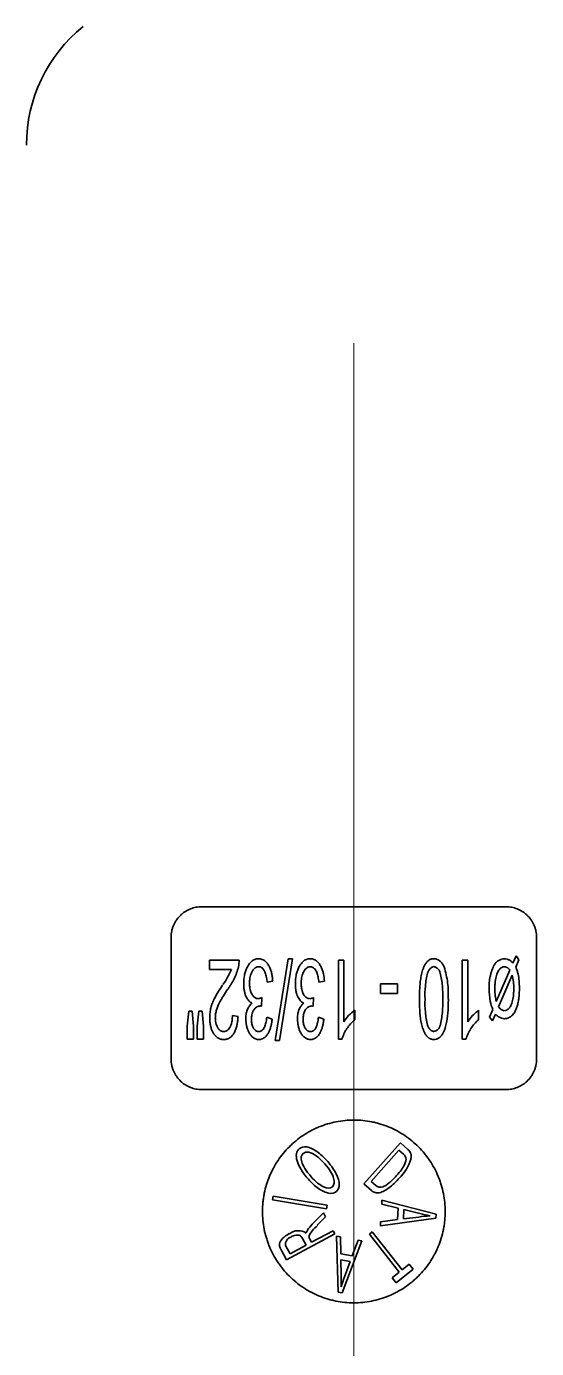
# Model space of a CAD drawing. Extents: x 5997 to 10491, y -672 to 3220.
# Drawn here: x 8643.92 to 8660.67, y 2211.13 to 2254.52 of the extents above; entities that cross this region are included whole.
import ezdxf

# ---------------------------------------------------------------- set-up
doc = ezdxf.new("R2010")
doc.units = 0
doc.header["$LTSCALE"] = 5
doc.layers.get('0').update_dxf_attribs({"linetype": 'CONTINUOUS', "lineweight": 0})
doc.layers.add('1', color=7, linetype='CONTINUOUS', true_color=0xffffff)

msp = doc.modelspace()

# ---------------------------------------------------------------- linework, layer by layer
at = {"color": 4}
msp.add_line((8654.673, 2244.126), (8654.673, 2144.126), dxfattribs=at)
at = {"layer": '1', "color": 7, "linetype": 'Continuous', "lineweight": 35}
for p, q in [((8659.673, 2225.626), (8649.673, 2225.626)), ((8648.673, 2220.626), (8648.673, 2224.626)), ((8660.673, 2224.626), (8660.673, 2220.626)), ((8659.897, 2223.778), (8660, 2224.017)), ((8660, 2224.017), (8660.095, 2223.89)), ((8649.939, 2223.879), (8650.904, 2223.879)), ((8649.939, 2223.879), (8649.939, 2223.571)), ((8650.654, 2223.571), (8649.939, 2223.571)), ((8652.093, 2221.235), (8652.515, 2223.922)), ((8652.659, 2223.922), (8652.237, 2221.235)), ((8652.515, 2223.922), (8652.659, 2223.922)), ((8654.164, 2223.879), (8654.342, 2223.879)), ((8654.164, 2223.879), (8654.164, 2221.279)), ((8654.342, 2221.845), (8654.342, 2223.879)), ((8658.234, 2223.879), (8658.412, 2223.879)), ((8658.234, 2223.879), (8658.234, 2221.279)), ((8658.412, 2221.845), (8658.412, 2223.879)), ((8659.35, 2222.513), (8659.796, 2223.548)), ((8660.095, 2223.89), (8659.988, 2223.643)), ((8652.009, 2223.189), (8651.831, 2223.147)), ((8653.706, 2223.189), (8653.527, 2223.147)), ((8655.551, 2223.098), (8656.102, 2223.098)), ((8655.551, 2223.098), (8655.551, 2222.777)), ((8656.102, 2222.777), (8656.102, 2223.098)), ((8659.875, 2223.381), (8659.425, 2222.341)), ((8651.637, 2222.366), (8651.657, 2222.646)), ((8653.333, 2222.367), (8653.353, 2222.646)), ((8656.102, 2222.777), (8655.551, 2222.777)), ((8649.205, 2221.705), (8649.253, 2222.2)), ((8649.253, 2222.2), (8649.36, 2222.2)), ((8649.36, 2222.2), (8649.409, 2221.705)), ((8649.534, 2221.705), (8649.58, 2222.2)), ((8649.58, 2222.2), (8649.689, 2222.2)), ((8649.689, 2222.2), (8649.738, 2221.705)), ((8654.701, 2221.92), (8654.701, 2222.229)), ((8658.771, 2221.92), (8658.771, 2222.229)), ((8659.13, 2222.004), (8659.237, 2222.25)), ((8650.686, 2222.053), (8650.87, 2222.02)), ((8651.813, 2222), (8651.992, 2221.942)), ((8653.51, 2222), (8653.688, 2221.942)), ((8659.227, 2221.879), (8659.13, 2222.004)), ((8659.324, 2222.106), (8659.227, 2221.879)), ((8649.205, 2221.705), (8649.205, 2221.279)), ((8649.409, 2221.279), (8649.409, 2221.705)), ((8649.534, 2221.705), (8649.534, 2221.279)), ((8649.738, 2221.279), (8649.738, 2221.705)), ((8649.409, 2221.279), (8649.205, 2221.279)), ((8649.738, 2221.279), (8649.534, 2221.279)), ((8652.237, 2221.235), (8652.093, 2221.235)), ((8654.278, 2221.279), (8654.164, 2221.279)), ((8658.352, 2221.279), (8658.234, 2221.279)), ((8649.673, 2219.626), (8659.673, 2219.626)), ((8656.205, 2217.878), (8655.006, 2216.535)), ((8656.448, 2217.661), (8656.205, 2217.878)), ((8655.237, 2216.614), (8656.152, 2217.64)), ((8656.152, 2217.64), (8656.306, 2217.502)), ((8655.391, 2216.477), (8655.237, 2216.614)), ((8652.019, 2216.127), (8652, 2216.01)), ((8653.795, 2215.834), (8652.019, 2216.127)), ((8655.006, 2216.535), (8655.248, 2216.319)), ((8652, 2216.01), (8653.775, 2215.716)), ((8653.775, 2215.716), (8653.795, 2215.834)), ((8655.589, 2215.866), (8655.597, 2215.992)), ((8655.589, 2215.866), (8656.127, 2215.735)), ((8657.372, 2215.535), (8655.597, 2215.992)), ((8656.127, 2215.735), (8656.104, 2215.357)), ((8653.673, 2215.584), (8653.31, 2215.209)), ((8653.47, 2215.171), (8653.744, 2215.454)), ((8653.744, 2215.454), (8653.673, 2215.584)), ((8655.545, 2215.151), (8657.364, 2215.408)), ((8655.545, 2215.151), (8655.553, 2215.287)), ((8656.104, 2215.357), (8655.553, 2215.287)), ((8656.299, 2215.382), (8656.318, 2215.687)), ((8656.803, 2215.444), (8656.299, 2215.382)), ((8656.318, 2215.687), (8656.84, 2215.556)), ((8657.372, 2215.535), (8657.364, 2215.408)), ((8652.464, 2214.033), (8654.049, 2214.887)), ((8653.992, 2214.992), (8653.288, 2214.613)), ((8654.049, 2214.887), (8653.992, 2214.992)), ((8655.276, 2214.956), (8655.183, 2214.882)), ((8655.183, 2214.882), (8656.166, 2213.636)), ((8656.26, 2213.71), (8655.276, 2214.956)), ((8652.583, 2214.233), (8652.433, 2214.511)), ((8653.107, 2214.515), (8652.583, 2214.233)), ((8652.986, 2214.74), (8653.107, 2214.515)), ((8653.288, 2214.613), (8653.218, 2214.743)), ((8654.239, 2214.788), (8654.105, 2214.811)), ((8654.105, 2214.811), (8654.16, 2212.975)), ((8654.239, 2214.788), (8654.248, 2214.234)), ((8654.286, 2212.953), (8654.935, 2214.667)), ((8654.811, 2214.689), (8654.621, 2214.169)), ((8654.935, 2214.667), (8654.811, 2214.689)), ((8652.275, 2214.385), (8652.464, 2214.033)), ((8654.621, 2214.169), (8654.248, 2214.234)), ((8654.251, 2214.037), (8654.258, 2213.529)), ((8654.251, 2214.037), (8654.553, 2213.984)), ((8654.553, 2213.984), (8654.365, 2213.479)), ((8656.166, 2213.636), (8655.933, 2213.452)), ((8656.065, 2213.285), (8656.624, 2213.727)), ((8656.492, 2213.893), (8656.26, 2213.71)), ((8656.624, 2213.727), (8656.492, 2213.893)), ((8655.933, 2213.452), (8656.065, 2213.285)), ((8654.16, 2212.975), (8654.286, 2212.953))]:
    msp.add_line(p, q, dxfattribs=at)
for centre, radius, start, end in [((8648.923, 2250.626), 5, 128.8492, 180), ((8656.131, 2217.306), 0.263, 17.1388, 48.2605), ((8656.178, 2217.358), 0.405, 27.0957, 48.2605), ((8656.241, 2217.434), 0.317, 346.8867, 20.1022), ((8655.053, 2217.825), 1.569, 315.1419, 342.8269), ((8655.544, 2216.648), 0.23, 228.2605, 291.4392), ((8657.875, 2207.403), 8.112, 94.9161, 97.5911), ((8657.885, 2219.727), 4.3, 255.9385, 260.5571), ((8652.854, 2214.534), 0.462, 56.3406, 129.2567), ((8653.486, 2214.814), 0.39, 149.005, 164.3647), ((8654.357, 2214.193), 1.459, 135.875, 145.744), ((8654.037, 2214.43), 0.922, 127.4414, 155.8018), ((8652.664, 2214.551), 0.235, 101.8972, 189.9808), ((8653.394, 2214.837), 0.2, 188.3447, 208.311), ((8646.148, 2213.348), 8.112, 358.6035, 1.2786), ((8658.396, 2211.982), 4.3, 159.6259, 164.2445)]:
    msp.add_arc(centre, radius, start, end, dxfattribs=at)
for points, knots in [([(8648.673, 2224.626), (8648.673, 2224.698), (8648.68, 2224.768), (8648.699, 2224.853), (8648.703, 2224.87), (8648.712, 2224.904), (8648.717, 2224.921), (8648.733, 2224.97), (8648.746, 2225.002), (8648.774, 2225.065), (8648.789, 2225.095), (8648.814, 2225.139), (8648.823, 2225.153), (8648.841, 2225.181), (8648.85, 2225.195), (8648.899, 2225.263), (8648.942, 2225.312), (8649.001, 2225.367), (8649.013, 2225.378), (8649.037, 2225.398), (8649.05, 2225.409), (8649.088, 2225.438), (8649.114, 2225.456), (8649.194, 2225.506), (8649.25, 2225.534), (8649.337, 2225.569), (8649.367, 2225.579), (8649.426, 2225.596), (8649.457, 2225.603), (8649.548, 2225.62), (8649.61, 2225.626), (8649.673, 2225.626)], [0, 0, 0, 0, 0.125, 0.125, 0.15625, 0.15625, 0.1875, 0.1875, 0.25, 0.25, 0.3125, 0.3125, 0.34375, 0.34375, 0.375, 0.375, 0.5, 0.5, 0.53125, 0.53125, 0.5625, 0.5625, 0.625, 0.625, 0.75, 0.75, 0.8125, 0.8125, 0.875, 0.875, 1, 1, 1, 1]), ([(8660.673, 2224.626), (8660.673, 2224.698), (8660.665, 2224.768), (8660.647, 2224.853), (8660.643, 2224.87), (8660.634, 2224.904), (8660.629, 2224.921), (8660.612, 2224.97), (8660.6, 2225.002), (8660.572, 2225.065), (8660.557, 2225.095), (8660.532, 2225.139), (8660.523, 2225.153), (8660.505, 2225.181), (8660.495, 2225.195), (8660.447, 2225.263), (8660.404, 2225.312), (8660.345, 2225.367), (8660.333, 2225.378), (8660.308, 2225.398), (8660.296, 2225.409), (8660.258, 2225.438), (8660.232, 2225.456), (8660.152, 2225.506), (8660.096, 2225.534), (8660.008, 2225.569), (8659.979, 2225.579), (8659.919, 2225.596), (8659.889, 2225.603), (8659.798, 2225.62), (8659.736, 2225.626), (8659.673, 2225.626)], [0, 0, 0, 0, 0.125, 0.125, 0.15625, 0.15625, 0.1875, 0.1875, 0.25, 0.25, 0.3125, 0.3125, 0.34375, 0.34375, 0.375, 0.375, 0.5, 0.5, 0.53125, 0.53125, 0.5625, 0.5625, 0.625, 0.625, 0.75, 0.75, 0.8125, 0.8125, 0.875, 0.875, 1, 1, 1, 1]), ([(8650.372, 2223.071), (8650.429, 2223.147), (8650.481, 2223.228), (8650.575, 2223.394), (8650.618, 2223.481), (8650.656, 2223.57)], [0, 0, 0, 0, 0.5, 0.5, 1, 1, 1, 1]), ([(8650.883, 2223.656), (8650.866, 2223.588), (8650.846, 2223.521), (8650.799, 2223.391), (8650.746, 2223.264), (8650.68, 2223.144), (8650.626, 2223.056), (8650.607, 2223.027), (8650.569, 2222.97), (8650.549, 2222.942), (8650.528, 2222.915)], [0, 0, 0, 0, 0.25, 0.25, 0.5, 0.75, 0.75, 0.875, 0.875, 1, 1, 1, 1]), ([(8651.548, 2223.922), (8651.526, 2223.922), (8651.494, 2223.92), (8651.463, 2223.913), (8651.443, 2223.907), (8651.433, 2223.904), (8651.403, 2223.892), (8651.384, 2223.883), (8651.356, 2223.866), (8651.347, 2223.86), (8651.33, 2223.847), (8651.322, 2223.84), (8651.297, 2223.818), (8651.282, 2223.803), (8651.254, 2223.771), (8651.24, 2223.754), (8651.215, 2223.718), (8651.203, 2223.7), (8651.181, 2223.662), (8651.171, 2223.642), (8651.143, 2223.584), (8651.127, 2223.543), (8651.106, 2223.48), (8651.1, 2223.459), (8651.089, 2223.416), (8651.084, 2223.395), (8651.063, 2223.286), (8651.056, 2223.198), (8651.056, 2223.11)], [0, 0, 0, 0, 0.0625, 0.09375, 0.09375, 0.125, 0.125, 0.1875, 0.1875, 0.21875, 0.21875, 0.25, 0.25, 0.3125, 0.3125, 0.375, 0.375, 0.4375, 0.4375, 0.5, 0.5, 0.625, 0.625, 0.6875, 0.6875, 0.75, 0.75, 1, 1, 1, 1]), ([(8651.831, 2223.147), (8651.825, 2223.2), (8651.817, 2223.253), (8651.801, 2223.331), (8651.795, 2223.357), (8651.781, 2223.409), (8651.773, 2223.434), (8651.754, 2223.484), (8651.743, 2223.508), (8651.724, 2223.543), (8651.717, 2223.554), (8651.701, 2223.576), (8651.693, 2223.587), (8651.675, 2223.606), (8651.665, 2223.615), (8651.649, 2223.626), (8651.644, 2223.63), (8651.633, 2223.637), (8651.627, 2223.64), (8651.609, 2223.648), (8651.597, 2223.652), (8651.572, 2223.657), (8651.559, 2223.659), (8651.546, 2223.659)], [0, 0, 0, 0, 0.25, 0.25, 0.375, 0.375, 0.5, 0.5, 0.625, 0.625, 0.6875, 0.6875, 0.75, 0.75, 0.8125, 0.8125, 0.84375, 0.84375, 0.875, 0.875, 0.9375, 0.9375, 1, 1, 1, 1]), ([(8652.009, 2223.189), (8652.007, 2223.229), (8652.004, 2223.269), (8651.993, 2223.347), (8651.987, 2223.386), (8651.97, 2223.464), (8651.959, 2223.502), (8651.941, 2223.558), (8651.934, 2223.577), (8651.919, 2223.614), (8651.911, 2223.632), (8651.885, 2223.686), (8651.865, 2223.721), (8651.83, 2223.769), (8651.818, 2223.784), (8651.798, 2223.806), (8651.791, 2223.813), (8651.776, 2223.827), (8651.769, 2223.834), (8651.746, 2223.853), (8651.731, 2223.864), (8651.705, 2223.88), (8651.697, 2223.885), (8651.679, 2223.893), (8651.653, 2223.905), (8651.625, 2223.913), (8651.596, 2223.919), (8651.587, 2223.92), (8651.567, 2223.922), (8651.557, 2223.922), (8651.548, 2223.922)], [0, 0, 0, 0, 0.125, 0.125, 0.25, 0.25, 0.375, 0.375, 0.4375, 0.4375, 0.5, 0.5, 0.625, 0.625, 0.6875, 0.6875, 0.71875, 0.71875, 0.75, 0.75, 0.8125, 0.8125, 0.84375, 0.84375, 0.875, 0.9375, 0.9375, 0.96875, 0.96875, 1, 1, 1, 1]), ([(8653.244, 2223.922), (8653.222, 2223.922), (8653.19, 2223.919), (8653.158, 2223.912), (8653.137, 2223.906), (8653.126, 2223.903), (8653.096, 2223.891), (8653.077, 2223.881), (8653.049, 2223.863), (8653.04, 2223.857), (8653.023, 2223.844), (8653.014, 2223.837), (8652.99, 2223.815), (8652.975, 2223.799), (8652.946, 2223.766), (8652.933, 2223.749), (8652.914, 2223.722), (8652.908, 2223.713), (8652.897, 2223.694), (8652.88, 2223.666), (8652.865, 2223.638), (8652.837, 2223.579), (8652.821, 2223.538), (8652.801, 2223.476), (8652.795, 2223.455), (8652.784, 2223.412), (8652.78, 2223.391), (8652.759, 2223.284), (8652.753, 2223.197), (8652.753, 2223.11)], [0, 0, 0, 0, 0.0625, 0.09375, 0.09375, 0.125, 0.125, 0.1875, 0.1875, 0.21875, 0.21875, 0.25, 0.25, 0.3125, 0.3125, 0.375, 0.375, 0.40625, 0.40625, 0.4375, 0.5, 0.5, 0.625, 0.625, 0.6875, 0.6875, 0.75, 0.75, 1, 1, 1, 1]), ([(8653.242, 2223.659), (8653.228, 2223.659), (8653.214, 2223.657), (8653.186, 2223.65), (8653.173, 2223.645), (8653.148, 2223.633), (8653.136, 2223.625), (8653.113, 2223.608), (8653.102, 2223.599), (8653.082, 2223.579), (8653.073, 2223.568), (8653.056, 2223.546), (8653.048, 2223.534), (8653.026, 2223.498), (8653.013, 2223.473), (8652.997, 2223.434), (8652.992, 2223.42), (8652.983, 2223.393), (8652.979, 2223.38), (8652.967, 2223.339), (8652.961, 2223.311), (8652.947, 2223.228), (8652.943, 2223.172), (8652.943, 2223.116)], [0, 0, 0, 0, 0.0625, 0.0625, 0.125, 0.125, 0.1875, 0.1875, 0.25, 0.25, 0.3125, 0.3125, 0.375, 0.375, 0.5, 0.5, 0.5625, 0.5625, 0.625, 0.625, 0.75, 0.75, 1, 1, 1, 1]), ([(8653.706, 2223.189), (8653.701, 2223.268), (8653.692, 2223.346), (8653.667, 2223.461), (8653.657, 2223.498), (8653.638, 2223.554), (8653.632, 2223.573), (8653.617, 2223.61), (8653.609, 2223.628), (8653.583, 2223.682), (8653.564, 2223.717), (8653.529, 2223.765), (8653.516, 2223.781), (8653.49, 2223.811), (8653.476, 2223.824), (8653.454, 2223.844), (8653.446, 2223.85), (8653.43, 2223.862), (8653.422, 2223.867), (8653.396, 2223.883), (8653.379, 2223.892), (8653.351, 2223.903), (8653.342, 2223.907), (8653.323, 2223.912), (8653.313, 2223.915), (8653.284, 2223.92), (8653.264, 2223.922), (8653.244, 2223.922)], [0, 0, 0, 0, 0.25, 0.25, 0.375, 0.375, 0.4375, 0.4375, 0.5, 0.5, 0.625, 0.625, 0.6875, 0.6875, 0.75, 0.75, 0.78125, 0.78125, 0.8125, 0.8125, 0.875, 0.875, 0.90625, 0.90625, 0.9375, 0.9375, 1, 1, 1, 1]), ([(8656.827, 2222.596), (8656.827, 2222.661), (8656.828, 2222.725), (8656.831, 2222.853), (8656.834, 2222.917), (8656.842, 2223.045), (8656.848, 2223.108), (8656.863, 2223.236), (8656.872, 2223.299), (8656.891, 2223.393), (8656.897, 2223.425), (8656.913, 2223.487), (8656.922, 2223.517), (8656.941, 2223.578), (8656.952, 2223.609), (8656.978, 2223.668), (8656.992, 2223.696), (8657.016, 2223.738), (8657.024, 2223.751), (8657.043, 2223.778), (8657.052, 2223.79), (8657.073, 2223.814), (8657.083, 2223.826), (8657.106, 2223.848), (8657.119, 2223.858), (8657.144, 2223.877), (8657.158, 2223.885), (8657.179, 2223.895), (8657.186, 2223.899), (8657.201, 2223.905), (8657.208, 2223.907), (8657.231, 2223.914), (8657.246, 2223.918), (8657.277, 2223.922), (8657.292, 2223.922), (8657.308, 2223.922)], [0, 0, 0, 0, 0.125, 0.125, 0.25, 0.25, 0.375, 0.375, 0.5, 0.5, 0.5625, 0.5625, 0.625, 0.625, 0.6875, 0.6875, 0.75, 0.75, 0.78125, 0.78125, 0.8125, 0.8125, 0.84375, 0.84375, 0.875, 0.875, 0.90625, 0.90625, 0.921875, 0.921875, 0.9375, 0.9375, 0.96875, 0.96875, 1, 1, 1, 1]), ([(8657.3, 2223.663), (8657.275, 2223.657), (8657.251, 2223.647), (8657.217, 2223.627), (8657.206, 2223.62), (8657.186, 2223.604), (8657.176, 2223.595), (8657.158, 2223.577), (8657.15, 2223.567), (8657.134, 2223.545), (8657.12, 2223.523), (8657.109, 2223.499), (8657.1, 2223.475), (8657.096, 2223.462), (8657.093, 2223.449)], [0, 0, 0, 0, 0.25, 0.25, 0.375, 0.375, 0.5, 0.5, 0.625, 0.625, 0.75, 0.875, 0.875, 1, 1, 1, 1]), ([(8657.509, 2223.45), (8657.503, 2223.476), (8657.494, 2223.501), (8657.475, 2223.535), (8657.468, 2223.546), (8657.452, 2223.567), (8657.443, 2223.577), (8657.43, 2223.591), (8657.425, 2223.596), (8657.415, 2223.604), (8657.41, 2223.609), (8657.395, 2223.621), (8657.373, 2223.635), (8657.35, 2223.646), (8657.326, 2223.656), (8657.314, 2223.66), (8657.301, 2223.663)], [0, 0, 0, 0, 0.25, 0.25, 0.375, 0.375, 0.5, 0.5, 0.5625, 0.5625, 0.625, 0.625, 0.75, 0.875, 0.875, 1, 1, 1, 1]), ([(8657.308, 2223.924), (8657.345, 2223.919), (8657.38, 2223.91), (8657.431, 2223.888), (8657.448, 2223.88), (8657.479, 2223.86), (8657.494, 2223.85), (8657.515, 2223.832), (8657.522, 2223.826), (8657.536, 2223.813), (8657.542, 2223.807), (8657.561, 2223.786), (8657.584, 2223.757), (8657.603, 2223.725), (8657.615, 2223.699), (8657.619, 2223.691), (8657.626, 2223.673), (8657.63, 2223.664), (8657.632, 2223.655)], [0, 0, 0, 0, 0.25, 0.25, 0.375, 0.375, 0.5, 0.5, 0.5625, 0.5625, 0.625, 0.625, 0.75, 0.875, 0.875, 0.9375, 0.9375, 1, 1, 1, 1]), ([(8657.638, 2223.657), (8657.692, 2223.484), (8657.73, 2223.31), (8657.763, 2223.045), (8657.771, 2222.956), (8657.777, 2222.777), (8657.776, 2222.687), (8657.772, 2222.597)], [0, 0, 0, 0, 0.5, 0.5, 0.75, 0.75, 1, 1, 1, 1]), ([(8659.119, 2222.939), (8659.115, 2223.008), (8659.116, 2223.075), (8659.126, 2223.21), (8659.136, 2223.277), (8659.157, 2223.376), (8659.165, 2223.409), (8659.184, 2223.474), (8659.194, 2223.506), (8659.229, 2223.601), (8659.255, 2223.662), (8659.286, 2223.721)], [0, 0, 0, 0, 0.25, 0.25, 0.5, 0.5, 0.625, 0.625, 0.75, 0.75, 1, 1, 1, 1]), ([(8659.288, 2223.72), (8659.306, 2223.751), (8659.327, 2223.778), (8659.357, 2223.809), (8659.364, 2223.814), (8659.376, 2223.826), (8659.383, 2223.831), (8659.403, 2223.847), (8659.431, 2223.866), (8659.46, 2223.881), (8659.483, 2223.891), (8659.491, 2223.894), (8659.506, 2223.9), (8659.514, 2223.902), (8659.553, 2223.914), (8659.585, 2223.919), (8659.617, 2223.921)], [0, 0, 0, 0, 0.25, 0.25, 0.3125, 0.3125, 0.375, 0.375, 0.5, 0.625, 0.625, 0.6875, 0.6875, 0.75, 0.75, 1, 1, 1, 1]), ([(8659.617, 2223.921), (8659.644, 2223.92), (8659.67, 2223.916), (8659.708, 2223.906), (8659.721, 2223.902), (8659.746, 2223.893), (8659.758, 2223.887), (8659.794, 2223.869), (8659.817, 2223.855), (8659.849, 2223.829), (8659.859, 2223.82), (8659.879, 2223.8), (8659.888, 2223.789), (8659.897, 2223.778)], [0, 0, 0, 0, 0.25, 0.25, 0.375, 0.375, 0.5, 0.5, 0.75, 0.75, 0.875, 0.875, 1, 1, 1, 1]), ([(8659.796, 2223.548), (8659.786, 2223.564), (8659.775, 2223.579), (8659.756, 2223.598), (8659.75, 2223.604), (8659.736, 2223.616), (8659.721, 2223.626), (8659.706, 2223.634), (8659.69, 2223.642), (8659.682, 2223.645), (8659.657, 2223.654), (8659.64, 2223.657), (8659.623, 2223.659)], [0, 0, 0, 0, 0.25, 0.25, 0.375, 0.375, 0.5, 0.625, 0.625, 0.75, 0.75, 1, 1, 1, 1]), ([(8651.326, 2222.47), (8651.308, 2222.478), (8651.273, 2222.497), (8651.223, 2222.539), (8651.177, 2222.595), (8651.135, 2222.668), (8651.101, 2222.756), (8651.076, 2222.859), (8651.06, 2222.976), (8651.056, 2223.063), (8651.056, 2223.11)], [0, 0, 0, 0, 0.122262, 0.247653, 0.373044, 0.498435, 0.623827, 0.749218, 0.874609, 1, 1, 1, 1]), ([(8651.246, 2223.116), (8651.246, 2223.061), (8651.25, 2223.008), (8651.264, 2222.929), (8651.269, 2222.903), (8651.28, 2222.865), (8651.284, 2222.852), (8651.293, 2222.826), (8651.298, 2222.814), (8651.314, 2222.776), (8651.326, 2222.753), (8651.348, 2222.719), (8651.355, 2222.709), (8651.372, 2222.688), (8651.381, 2222.678), (8651.401, 2222.66), (8651.411, 2222.652), (8651.433, 2222.637), (8651.445, 2222.631), (8651.468, 2222.621), (8651.481, 2222.617), (8651.5, 2222.613), (8651.507, 2222.612), (8651.52, 2222.611), (8651.526, 2222.61), (8651.533, 2222.61)], [0, 0, 0, 0, 0.25, 0.25, 0.375, 0.375, 0.4375, 0.4375, 0.5, 0.5, 0.625, 0.625, 0.6875, 0.6875, 0.75, 0.75, 0.8125, 0.8125, 0.875, 0.875, 0.9375, 0.9375, 0.96875, 0.96875, 1, 1, 1, 1]), ([(8653.023, 2222.47), (8653.005, 2222.478), (8652.969, 2222.497), (8652.918, 2222.54), (8652.872, 2222.597), (8652.831, 2222.67), (8652.797, 2222.758), (8652.772, 2222.86), (8652.756, 2222.977), (8652.753, 2223.064), (8652.753, 2223.11)], [0, 0, 0, 0, 0.122256, 0.247648, 0.37304, 0.498432, 0.623824, 0.749216, 0.874608, 1, 1, 1, 1]), ([(8652.943, 2223.116), (8652.943, 2223.062), (8652.947, 2223.009), (8652.96, 2222.931), (8652.965, 2222.906), (8652.976, 2222.867), (8652.98, 2222.855), (8652.988, 2222.829), (8652.993, 2222.817), (8653.008, 2222.78), (8653.02, 2222.756), (8653.042, 2222.722), (8653.05, 2222.711), (8653.066, 2222.69), (8653.076, 2222.68), (8653.095, 2222.662), (8653.105, 2222.654), (8653.122, 2222.642), (8653.128, 2222.639), (8653.139, 2222.632), (8653.145, 2222.629), (8653.163, 2222.621), (8653.176, 2222.617), (8653.196, 2222.613), (8653.202, 2222.612), (8653.216, 2222.611), (8653.222, 2222.61), (8653.229, 2222.61)], [0, 0, 0, 0, 0.25, 0.25, 0.375, 0.375, 0.4375, 0.4375, 0.5, 0.5, 0.625, 0.625, 0.6875, 0.6875, 0.75, 0.75, 0.8125, 0.8125, 0.84375, 0.84375, 0.875, 0.875, 0.9375, 0.9375, 0.96875, 0.96875, 1, 1, 1, 1]), ([(8659.924, 2222.935), (8659.926, 2223.011), (8659.922, 2223.086), (8659.906, 2223.235), (8659.893, 2223.308), (8659.875, 2223.381)], [0, 0, 0, 0, 0.5, 0.5, 1, 1, 1, 1]), ([(8650.528, 2222.915), (8650.48, 2222.845), (8650.433, 2222.774), (8650.366, 2222.665), (8650.344, 2222.628), (8650.301, 2222.554), (8650.281, 2222.517), (8650.222, 2222.403), (8650.188, 2222.325), (8650.158, 2222.22), (8650.152, 2222.199), (8650.143, 2222.156), (8650.139, 2222.135), (8650.129, 2222.07), (8650.125, 2222.026), (8650.125, 2221.982)], [0, 0, 0, 0, 0.25, 0.25, 0.375, 0.375, 0.5, 0.5, 0.75, 0.75, 0.8125, 0.8125, 0.875, 0.875, 1, 1, 1, 1]), ([(8651.533, 2222.61), (8651.555, 2222.612), (8651.576, 2222.616), (8651.617, 2222.628), (8651.637, 2222.636), (8651.657, 2222.646)], [0, 0, 0, 0, 0.5, 0.5, 1, 1, 1, 1]), ([(8653.229, 2222.61), (8653.251, 2222.612), (8653.272, 2222.616), (8653.303, 2222.625), (8653.313, 2222.628), (8653.333, 2222.636), (8653.343, 2222.641), (8653.353, 2222.646)], [0, 0, 0, 0, 0.5, 0.5, 0.75, 0.75, 1, 1, 1, 1]), ([(8649.94, 2221.99), (8649.94, 2222.045), (8649.944, 2222.099), (8649.957, 2222.207), (8649.967, 2222.26), (8649.987, 2222.338), (8649.994, 2222.364), (8650.01, 2222.416), (8650.019, 2222.442), (8650.048, 2222.518), (8650.07, 2222.567), (8650.095, 2222.614)], [0, 0, 0, 0, 0.25, 0.25, 0.5, 0.5, 0.625, 0.625, 0.75, 0.75, 1, 1, 1, 1]), ([(8651.128, 2221.942), (8651.125, 2221.992), (8651.127, 2222.04), (8651.137, 2222.112), (8651.142, 2222.136), (8651.155, 2222.184), (8651.162, 2222.207), (8651.188, 2222.275), (8651.21, 2222.318), (8651.262, 2222.399), (8651.292, 2222.436), (8651.326, 2222.47)], [0, 0, 0, 0, 0.25, 0.25, 0.375, 0.375, 0.5, 0.5, 0.75, 0.75, 1, 1, 1, 1]), ([(8651.312, 2221.936), (8651.312, 2221.986), (8651.316, 2222.036), (8651.331, 2222.108), (8651.337, 2222.132), (8651.35, 2222.167), (8651.354, 2222.179), (8651.365, 2222.201), (8651.376, 2222.223), (8651.389, 2222.244), (8651.403, 2222.264), (8651.411, 2222.274), (8651.435, 2222.301), (8651.453, 2222.317), (8651.479, 2222.333), (8651.484, 2222.336), (8651.495, 2222.342), (8651.511, 2222.351), (8651.539, 2222.361), (8651.562, 2222.366), (8651.586, 2222.37), (8651.598, 2222.371), (8651.61, 2222.37)], [0, 0, 0, 0, 0.25, 0.25, 0.375, 0.375, 0.4375, 0.4375, 0.5, 0.5625, 0.5625, 0.625, 0.625, 0.75, 0.75, 0.78125, 0.78125, 0.8125, 0.875, 0.9375, 0.9375, 1, 1, 1, 1]), ([(8651.637, 2222.366), (8651.632, 2222.368), (8651.628, 2222.368), (8651.618, 2222.37), (8651.614, 2222.37), (8651.609, 2222.371)], [0, 0, 0, 0, 0.5, 0.5, 1, 1, 1, 1]), ([(8652.824, 2221.942), (8652.821, 2221.991), (8652.823, 2222.04), (8652.834, 2222.111), (8652.838, 2222.135), (8652.848, 2222.17), (8652.851, 2222.182), (8652.858, 2222.205), (8652.862, 2222.217), (8652.883, 2222.273), (8652.905, 2222.316), (8652.938, 2222.367), (8652.945, 2222.377), (8652.959, 2222.397), (8652.981, 2222.426), (8653.005, 2222.453), (8653.023, 2222.47)], [0, 0, 0, 0, 0.25, 0.25, 0.375, 0.375, 0.4375, 0.4375, 0.5, 0.5, 0.75, 0.75, 0.8125, 0.8125, 0.875, 1, 1, 1, 1]), ([(8653.307, 2222.37), (8653.282, 2222.371), (8653.258, 2222.367), (8653.229, 2222.358), (8653.223, 2222.356), (8653.211, 2222.352), (8653.195, 2222.345), (8653.179, 2222.336), (8653.158, 2222.322), (8653.148, 2222.314), (8653.13, 2222.298), (8653.121, 2222.29), (8653.105, 2222.271), (8653.098, 2222.262), (8653.083, 2222.241), (8653.077, 2222.231), (8653.059, 2222.199), (8653.049, 2222.177), (8653.037, 2222.142), (8653.034, 2222.13), (8653.027, 2222.106), (8653.024, 2222.094), (8653.012, 2222.034), (8653.008, 2221.986), (8653.008, 2221.936)], [0, 0, 0, 0, 0.125, 0.125, 0.15625, 0.15625, 0.1875, 0.25, 0.25, 0.3125, 0.3125, 0.375, 0.375, 0.4375, 0.4375, 0.5, 0.5, 0.625, 0.625, 0.6875, 0.6875, 0.75, 0.75, 1, 1, 1, 1]), ([(8654.342, 2221.845), (8654.389, 2221.921), (8654.443, 2221.991), (8654.562, 2222.119), (8654.628, 2222.177), (8654.701, 2222.229)], [0, 0, 0, 0, 0.5, 0.5, 1, 1, 1, 1]), ([(8656.827, 2222.596), (8656.827, 2222.533), (8656.828, 2222.469), (8656.831, 2222.341), (8656.834, 2222.277), (8656.842, 2222.15), (8656.847, 2222.086), (8656.862, 2221.96), (8656.871, 2221.896), (8656.896, 2221.772), (8656.911, 2221.71), (8656.941, 2221.62), (8656.952, 2221.59), (8656.976, 2221.531), (8656.99, 2221.502), (8657.013, 2221.46), (8657.021, 2221.446), (8657.039, 2221.419), (8657.048, 2221.406), (8657.078, 2221.369), (8657.1, 2221.347), (8657.131, 2221.323), (8657.138, 2221.318), (8657.151, 2221.31), (8657.172, 2221.298), (8657.193, 2221.288), (8657.216, 2221.281), (8657.223, 2221.279), (8657.238, 2221.275), (8657.261, 2221.27), (8657.285, 2221.269), (8657.301, 2221.269)], [0, 0, 0, 0, 0.125, 0.125, 0.25, 0.25, 0.375, 0.375, 0.5, 0.5, 0.625, 0.625, 0.6875, 0.6875, 0.75, 0.75, 0.78125, 0.78125, 0.8125, 0.8125, 0.875, 0.875, 0.890625, 0.890625, 0.90625, 0.9375, 0.9375, 0.953125, 0.953125, 0.96875, 1, 1, 1, 1]), ([(8657.776, 2222.596), (8657.776, 2222.532), (8657.775, 2222.468), (8657.772, 2222.34), (8657.769, 2222.276), (8657.761, 2222.149), (8657.755, 2222.085), (8657.74, 2221.958), (8657.731, 2221.894), (8657.713, 2221.801), (8657.706, 2221.769), (8657.691, 2221.708), (8657.682, 2221.677), (8657.668, 2221.631), (8657.662, 2221.616), (8657.651, 2221.586), (8657.646, 2221.571), (8657.627, 2221.527), (8657.613, 2221.498), (8657.589, 2221.457), (8657.581, 2221.443), (8657.563, 2221.417), (8657.544, 2221.392), (8657.523, 2221.368), (8657.506, 2221.352), (8657.5, 2221.347), (8657.488, 2221.336), (8657.482, 2221.331), (8657.463, 2221.317), (8657.45, 2221.309), (8657.429, 2221.298), (8657.422, 2221.295), (8657.408, 2221.289), (8657.4, 2221.286), (8657.363, 2221.273), (8657.332, 2221.269), (8657.301, 2221.269)], [0, 0, 0, 0, 0.125, 0.125, 0.25, 0.25, 0.375, 0.375, 0.5, 0.5, 0.5625, 0.5625, 0.625, 0.625, 0.65625, 0.65625, 0.6875, 0.6875, 0.75, 0.75, 0.78125, 0.78125, 0.8125, 0.84375, 0.84375, 0.859375, 0.859375, 0.875, 0.875, 0.90625, 0.90625, 0.921875, 0.921875, 0.9375, 0.9375, 1, 1, 1, 1]), ([(8658.413, 2221.845), (8658.46, 2221.922), (8658.514, 2221.992), (8658.604, 2222.088), (8658.635, 2222.119), (8658.685, 2222.162), (8658.702, 2222.176), (8658.736, 2222.204), (8658.753, 2222.217), (8658.771, 2222.229)], [0, 0, 0, 0, 0.5, 0.5, 0.75, 0.75, 0.875, 0.875, 1, 1, 1, 1]), ([(8659.425, 2222.34), (8659.435, 2222.323), (8659.448, 2222.307), (8659.468, 2222.285), (8659.476, 2222.279), (8659.491, 2222.266), (8659.499, 2222.26), (8659.523, 2222.244), (8659.54, 2222.236), (8659.576, 2222.222), (8659.595, 2222.218), (8659.613, 2222.215)], [0, 0, 0, 0, 0.25, 0.25, 0.375, 0.375, 0.5, 0.5, 0.75, 0.75, 1, 1, 1, 1]), ([(8650.396, 2221.269), (8650.358, 2221.269), (8650.322, 2221.274), (8650.277, 2221.289), (8650.268, 2221.292), (8650.251, 2221.3), (8650.225, 2221.312), (8650.201, 2221.327), (8650.178, 2221.344), (8650.17, 2221.35), (8650.156, 2221.363), (8650.148, 2221.369), (8650.128, 2221.39), (8650.115, 2221.404), (8650.09, 2221.435), (8650.079, 2221.451), (8650.058, 2221.484), (8650.048, 2221.502), (8650.021, 2221.555), (8650.006, 2221.592), (8649.987, 2221.649), (8649.981, 2221.669), (8649.971, 2221.708), (8649.967, 2221.728), (8649.955, 2221.787), (8649.95, 2221.828), (8649.942, 2221.908), (8649.941, 2221.949), (8649.941, 2221.99)], [0, 0, 0, 0, 0.125, 0.125, 0.15625, 0.15625, 0.1875, 0.25, 0.25, 0.28125, 0.28125, 0.3125, 0.3125, 0.375, 0.375, 0.4375, 0.4375, 0.5, 0.5, 0.625, 0.625, 0.6875, 0.6875, 0.75, 0.75, 0.875, 0.875, 1, 1, 1, 1]), ([(8650.125, 2221.982), (8650.125, 2221.932), (8650.129, 2221.882), (8650.141, 2221.821), (8650.144, 2221.809), (8650.15, 2221.785), (8650.153, 2221.773), (8650.165, 2221.738), (8650.174, 2221.715), (8650.19, 2221.682), (8650.196, 2221.671), (8650.208, 2221.65), (8650.222, 2221.63), (8650.237, 2221.612), (8650.25, 2221.599), (8650.254, 2221.594), (8650.263, 2221.586), (8650.267, 2221.582), (8650.281, 2221.571), (8650.291, 2221.565), (8650.306, 2221.556), (8650.311, 2221.553), (8650.322, 2221.548), (8650.327, 2221.546), (8650.354, 2221.536), (8650.377, 2221.532), (8650.4, 2221.532)], [0, 0, 0, 0, 0.25, 0.25, 0.3125, 0.3125, 0.375, 0.375, 0.5, 0.5, 0.5625, 0.5625, 0.625, 0.6875, 0.6875, 0.71875, 0.71875, 0.75, 0.75, 0.8125, 0.8125, 0.84375, 0.84375, 0.875, 0.875, 1, 1, 1, 1]), ([(8650.396, 2221.269), (8650.435, 2221.269), (8650.474, 2221.274), (8650.521, 2221.288), (8650.53, 2221.292), (8650.548, 2221.299), (8650.575, 2221.311), (8650.6, 2221.327), (8650.633, 2221.351), (8650.648, 2221.364), (8650.677, 2221.393), (8650.69, 2221.409), (8650.715, 2221.441), (8650.726, 2221.459), (8650.747, 2221.494), (8650.757, 2221.513), (8650.783, 2221.569), (8650.798, 2221.608), (8650.816, 2221.668), (8650.822, 2221.688), (8650.832, 2221.729), (8650.836, 2221.75), (8650.848, 2221.811), (8650.855, 2221.852), (8650.864, 2221.936), (8650.868, 2221.978), (8650.87, 2222.02)], [0, 0, 0, 0, 0.125, 0.125, 0.15625, 0.15625, 0.1875, 0.25, 0.25, 0.3125, 0.3125, 0.375, 0.375, 0.4375, 0.4375, 0.5, 0.5, 0.625, 0.625, 0.6875, 0.6875, 0.75, 0.75, 0.875, 0.875, 1, 1, 1, 1]), ([(8650.686, 2222.053), (8650.685, 2221.997), (8650.682, 2221.942), (8650.669, 2221.859), (8650.664, 2221.832), (8650.654, 2221.791), (8650.65, 2221.778), (8650.642, 2221.751), (8650.637, 2221.738), (8650.627, 2221.712), (8650.621, 2221.7), (8650.609, 2221.675), (8650.602, 2221.663), (8650.58, 2221.628), (8650.563, 2221.607), (8650.538, 2221.584), (8650.533, 2221.58), (8650.523, 2221.572), (8650.506, 2221.56), (8650.489, 2221.551), (8650.47, 2221.544), (8650.464, 2221.542), (8650.452, 2221.538), (8650.433, 2221.534), (8650.413, 2221.532), (8650.4, 2221.532)], [0, 0, 0, 0, 0.25, 0.25, 0.375, 0.375, 0.4375, 0.4375, 0.5, 0.5, 0.5625, 0.5625, 0.625, 0.625, 0.75, 0.75, 0.78125, 0.78125, 0.8125, 0.875, 0.875, 0.90625, 0.90625, 0.9375, 1, 1, 1, 1]), ([(8651.554, 2221.269), (8651.518, 2221.269), (8651.483, 2221.275), (8651.415, 2221.301), (8651.384, 2221.319), (8651.327, 2221.365), (8651.302, 2221.391), (8651.269, 2221.434), (8651.259, 2221.45), (8651.239, 2221.481), (8651.23, 2221.497), (8651.205, 2221.546), (8651.191, 2221.579), (8651.167, 2221.649), (8651.157, 2221.685), (8651.142, 2221.758), (8651.137, 2221.794), (8651.129, 2221.868), (8651.128, 2221.905), (8651.128, 2221.942)], [0, 0, 0, 0, 0.125, 0.125, 0.25, 0.25, 0.375, 0.375, 0.4375, 0.4375, 0.5, 0.5, 0.625, 0.625, 0.75, 0.75, 0.875, 0.875, 1, 1, 1, 1]), ([(8651.312, 2221.936), (8651.312, 2221.893), (8651.315, 2221.849), (8651.326, 2221.785), (8651.331, 2221.764), (8651.343, 2221.722), (8651.351, 2221.701), (8651.364, 2221.671), (8651.369, 2221.662), (8651.38, 2221.643), (8651.385, 2221.633), (8651.404, 2221.606), (8651.418, 2221.59), (8651.438, 2221.573), (8651.442, 2221.569), (8651.45, 2221.563), (8651.455, 2221.56), (8651.468, 2221.551), (8651.478, 2221.546), (8651.492, 2221.54), (8651.497, 2221.539), (8651.508, 2221.536), (8651.513, 2221.534), (8651.528, 2221.531), (8651.539, 2221.53), (8651.55, 2221.53)], [0, 0, 0, 0, 0.25, 0.25, 0.375, 0.375, 0.5, 0.5, 0.5625, 0.5625, 0.625, 0.625, 0.75, 0.75, 0.78125, 0.78125, 0.8125, 0.8125, 0.875, 0.875, 0.90625, 0.90625, 0.9375, 0.9375, 1, 1, 1, 1]), ([(8651.55, 2221.53), (8651.574, 2221.53), (8651.597, 2221.535), (8651.63, 2221.549), (8651.641, 2221.555), (8651.66, 2221.569), (8651.669, 2221.577), (8651.695, 2221.603), (8651.71, 2221.623), (8651.729, 2221.655), (8651.734, 2221.666), (8651.745, 2221.688), (8651.75, 2221.699), (8651.763, 2221.733), (8651.771, 2221.757), (8651.784, 2221.804), (8651.789, 2221.828), (8651.803, 2221.901), (8651.809, 2221.951), (8651.813, 2222)], [0, 0, 0, 0, 0.125, 0.125, 0.1875, 0.1875, 0.25, 0.25, 0.375, 0.375, 0.4375, 0.4375, 0.5, 0.5, 0.625, 0.625, 0.75, 0.75, 1, 1, 1, 1]), ([(8651.554, 2221.269), (8651.59, 2221.269), (8651.624, 2221.275), (8651.667, 2221.29), (8651.675, 2221.294), (8651.691, 2221.302), (8651.715, 2221.314), (8651.737, 2221.33), (8651.758, 2221.347), (8651.765, 2221.353), (8651.778, 2221.366), (8651.798, 2221.385), (8651.815, 2221.407), (8651.836, 2221.436), (8651.846, 2221.451), (8651.865, 2221.483), (8651.874, 2221.499), (8651.898, 2221.549), (8651.912, 2221.583), (8651.936, 2221.652), (8651.946, 2221.688), (8651.963, 2221.759), (8651.971, 2221.796), (8651.983, 2221.869), (8651.988, 2221.906), (8651.992, 2221.942)], [0, 0, 0, 0, 0.125, 0.125, 0.15625, 0.15625, 0.1875, 0.25, 0.25, 0.28125, 0.28125, 0.3125, 0.375, 0.375, 0.4375, 0.4375, 0.5, 0.5, 0.625, 0.625, 0.75, 0.75, 0.875, 0.875, 1, 1, 1, 1]), ([(8653.25, 2221.269), (8653.232, 2221.269), (8653.213, 2221.27), (8653.187, 2221.275), (8653.178, 2221.277), (8653.16, 2221.282), (8653.151, 2221.285), (8653.126, 2221.295), (8653.109, 2221.303), (8653.086, 2221.317), (8653.078, 2221.322), (8653.063, 2221.333), (8653.056, 2221.339), (8653.02, 2221.368), (8652.996, 2221.395), (8652.963, 2221.438), (8652.952, 2221.454), (8652.933, 2221.485), (8652.924, 2221.501), (8652.9, 2221.55), (8652.886, 2221.583), (8652.868, 2221.635), (8652.863, 2221.653), (8652.853, 2221.689), (8652.849, 2221.706), (8652.838, 2221.76), (8652.833, 2221.796), (8652.826, 2221.869), (8652.824, 2221.906), (8652.824, 2221.942)], [0, 0, 0, 0, 0.0625, 0.0625, 0.09375, 0.09375, 0.125, 0.125, 0.1875, 0.1875, 0.21875, 0.21875, 0.25, 0.25, 0.375, 0.375, 0.4375, 0.4375, 0.5, 0.5, 0.625, 0.625, 0.6875, 0.6875, 0.75, 0.75, 0.875, 0.875, 1, 1, 1, 1]), ([(8653.008, 2221.936), (8653.008, 2221.893), (8653.011, 2221.85), (8653.022, 2221.787), (8653.027, 2221.766), (8653.036, 2221.735), (8653.039, 2221.725), (8653.047, 2221.704), (8653.051, 2221.694), (8653.064, 2221.664), (8653.074, 2221.645), (8653.092, 2221.618), (8653.098, 2221.609), (8653.113, 2221.593), (8653.12, 2221.585), (8653.136, 2221.57), (8653.145, 2221.564), (8653.163, 2221.552), (8653.173, 2221.547), (8653.192, 2221.539), (8653.203, 2221.536), (8653.224, 2221.531), (8653.235, 2221.53), (8653.246, 2221.53)], [0, 0, 0, 0, 0.25, 0.25, 0.375, 0.375, 0.4375, 0.4375, 0.5, 0.5, 0.625, 0.625, 0.6875, 0.6875, 0.75, 0.75, 0.8125, 0.8125, 0.875, 0.875, 0.9375, 0.9375, 1, 1, 1, 1]), ([(8653.246, 2221.53), (8653.258, 2221.53), (8653.27, 2221.531), (8653.288, 2221.535), (8653.294, 2221.537), (8653.306, 2221.541), (8653.312, 2221.543), (8653.328, 2221.55), (8653.339, 2221.557), (8653.354, 2221.567), (8653.359, 2221.571), (8653.368, 2221.579), (8653.381, 2221.592), (8653.393, 2221.606), (8653.407, 2221.626), (8653.414, 2221.636), (8653.433, 2221.668), (8653.443, 2221.69), (8653.46, 2221.736), (8653.468, 2221.759), (8653.48, 2221.807), (8653.486, 2221.831), (8653.499, 2221.903), (8653.505, 2221.951), (8653.51, 2222)], [0, 0, 0, 0, 0.0625, 0.0625, 0.09375, 0.09375, 0.125, 0.125, 0.1875, 0.1875, 0.21875, 0.21875, 0.25, 0.3125, 0.3125, 0.375, 0.375, 0.5, 0.5, 0.625, 0.625, 0.75, 0.75, 1, 1, 1, 1]), ([(8653.25, 2221.269), (8653.287, 2221.269), (8653.322, 2221.275), (8653.365, 2221.291), (8653.374, 2221.295), (8653.39, 2221.303), (8653.414, 2221.316), (8653.436, 2221.332), (8653.458, 2221.35), (8653.464, 2221.356), (8653.478, 2221.369), (8653.484, 2221.375), (8653.502, 2221.396), (8653.514, 2221.41), (8653.535, 2221.439), (8653.545, 2221.455), (8653.564, 2221.487), (8653.572, 2221.503), (8653.596, 2221.552), (8653.61, 2221.586), (8653.633, 2221.655), (8653.643, 2221.69), (8653.66, 2221.761), (8653.667, 2221.797), (8653.679, 2221.87), (8653.684, 2221.906), (8653.688, 2221.942)], [0, 0, 0, 0, 0.125, 0.125, 0.15625, 0.15625, 0.1875, 0.25, 0.25, 0.28125, 0.28125, 0.3125, 0.3125, 0.375, 0.375, 0.4375, 0.4375, 0.5, 0.5, 0.625, 0.625, 0.75, 0.75, 0.875, 0.875, 1, 1, 1, 1]), ([(8654.701, 2221.92), (8654.65, 2221.877), (8654.604, 2221.831), (8654.518, 2221.733), (8654.479, 2221.681), (8654.434, 2221.612), (8654.426, 2221.598), (8654.409, 2221.57), (8654.4, 2221.556), (8654.377, 2221.512), (8654.362, 2221.483), (8654.321, 2221.393), (8654.298, 2221.332), (8654.279, 2221.269)], [0, 0, 0, 0, 0.25, 0.25, 0.5, 0.5, 0.5625, 0.5625, 0.625, 0.625, 0.75, 0.75, 1, 1, 1, 1]), ([(8658.771, 2221.92), (8658.723, 2221.879), (8658.677, 2221.834), (8658.593, 2221.739), (8658.554, 2221.688), (8658.501, 2221.606), (8658.484, 2221.578), (8658.452, 2221.521), (8658.437, 2221.492), (8658.395, 2221.403), (8658.372, 2221.342), (8658.352, 2221.279)], [0, 0, 0, 0, 0.25, 0.25, 0.5, 0.5, 0.625, 0.625, 0.75, 0.75, 1, 1, 1, 1]), ([(8659.616, 2221.951), (8659.589, 2221.954), (8659.561, 2221.959), (8659.522, 2221.97), (8659.509, 2221.975), (8659.483, 2221.985), (8659.47, 2221.991), (8659.432, 2222.011), (8659.408, 2222.026), (8659.375, 2222.053), (8659.364, 2222.063), (8659.343, 2222.084), (8659.333, 2222.095), (8659.324, 2222.106)], [0, 0, 0, 0, 0.25, 0.25, 0.375, 0.375, 0.5, 0.5, 0.75, 0.75, 0.875, 0.875, 1, 1, 1, 1]), ([(8657.093, 2221.743), (8657.099, 2221.717), (8657.108, 2221.692), (8657.127, 2221.657), (8657.135, 2221.646), (8657.15, 2221.625), (8657.159, 2221.615), (8657.173, 2221.601), (8657.177, 2221.597), (8657.187, 2221.588), (8657.192, 2221.584), (8657.208, 2221.572), (8657.23, 2221.558), (8657.253, 2221.546), (8657.277, 2221.537), (8657.289, 2221.533), (8657.302, 2221.53)], [0, 0, 0, 0, 0.25, 0.25, 0.375, 0.375, 0.5, 0.5, 0.5625, 0.5625, 0.625, 0.625, 0.75, 0.875, 0.875, 1, 1, 1, 1]), ([(8657.303, 2221.529), (8657.327, 2221.534), (8657.349, 2221.542), (8657.381, 2221.559), (8657.391, 2221.565), (8657.411, 2221.579), (8657.429, 2221.594), (8657.445, 2221.612), (8657.461, 2221.631), (8657.468, 2221.641), (8657.48, 2221.661), (8657.486, 2221.672), (8657.495, 2221.694), (8657.499, 2221.706), (8657.502, 2221.718)], [0, 0, 0, 0, 0.25, 0.25, 0.375, 0.375, 0.5, 0.625, 0.625, 0.75, 0.75, 0.875, 0.875, 1, 1, 1, 1]), ([(8648.673, 2220.626), (8648.673, 2220.555), (8648.68, 2220.485), (8648.699, 2220.399), (8648.703, 2220.382), (8648.712, 2220.348), (8648.717, 2220.332), (8648.733, 2220.282), (8648.746, 2220.25), (8648.774, 2220.187), (8648.789, 2220.157), (8648.814, 2220.113), (8648.823, 2220.099), (8648.841, 2220.071), (8648.85, 2220.057), (8648.899, 2219.989), (8648.942, 2219.941), (8649.001, 2219.885), (8649.013, 2219.875), (8649.037, 2219.854), (8649.05, 2219.844), (8649.088, 2219.814), (8649.114, 2219.796), (8649.194, 2219.746), (8649.25, 2219.718), (8649.337, 2219.684), (8649.367, 2219.674), (8649.426, 2219.656), (8649.457, 2219.649), (8649.548, 2219.632), (8649.61, 2219.626), (8649.673, 2219.626)], [0, 0, 0, 0, 0.125, 0.125, 0.15625, 0.15625, 0.1875, 0.1875, 0.25, 0.25, 0.3125, 0.3125, 0.34375, 0.34375, 0.375, 0.375, 0.5, 0.5, 0.53125, 0.53125, 0.5625, 0.5625, 0.625, 0.625, 0.75, 0.75, 0.8125, 0.8125, 0.875, 0.875, 1, 1, 1, 1]), ([(8660.673, 2220.626), (8660.673, 2220.555), (8660.665, 2220.485), (8660.647, 2220.399), (8660.643, 2220.382), (8660.634, 2220.348), (8660.629, 2220.332), (8660.612, 2220.282), (8660.6, 2220.25), (8660.572, 2220.187), (8660.557, 2220.157), (8660.532, 2220.113), (8660.523, 2220.099), (8660.505, 2220.071), (8660.495, 2220.057), (8660.447, 2219.989), (8660.404, 2219.941), (8660.345, 2219.885), (8660.333, 2219.875), (8660.308, 2219.854), (8660.296, 2219.844), (8660.258, 2219.814), (8660.232, 2219.796), (8660.152, 2219.746), (8660.096, 2219.718), (8660.008, 2219.684), (8659.979, 2219.674), (8659.919, 2219.656), (8659.889, 2219.649), (8659.798, 2219.632), (8659.736, 2219.626), (8659.673, 2219.626)], [0, 0, 0, 0, 0.125, 0.125, 0.15625, 0.15625, 0.1875, 0.1875, 0.25, 0.25, 0.3125, 0.3125, 0.34375, 0.34375, 0.375, 0.375, 0.5, 0.5, 0.53125, 0.53125, 0.5625, 0.5625, 0.625, 0.625, 0.75, 0.75, 0.8125, 0.8125, 0.875, 0.875, 1, 1, 1, 1]), ([(8657.673, 2215.626), (8657.673, 2215.725), (8657.668, 2215.824), (8657.649, 2216.019), (8657.62, 2216.213), (8657.572, 2216.404), (8657.536, 2216.522), (8657.529, 2216.545), (8657.513, 2216.592), (8657.505, 2216.616), (8657.48, 2216.686), (8657.462, 2216.732), (8657.406, 2216.868), (8657.322, 2217.044), (8657.222, 2217.211), (8657.14, 2217.333), (8657.112, 2217.373), (8657.068, 2217.433), (8657.053, 2217.452), (8657.023, 2217.491), (8656.946, 2217.587), (8656.799, 2217.749), (8656.583, 2217.945), (8656.426, 2218.062), (8656.324, 2218.131), (8656.303, 2218.144), (8656.262, 2218.171), (8656.199, 2218.21), (8656.135, 2218.246), (8656.006, 2218.315), (8655.83, 2218.399), (8655.646, 2218.466), (8655.505, 2218.509), (8655.457, 2218.522), (8655.385, 2218.54), (8655.361, 2218.546), (8655.313, 2218.557), (8655.192, 2218.583), (8654.973, 2218.616), (8654.777, 2218.626), (8654.581, 2218.626), (8654.482, 2218.622), (8654.284, 2218.602), (8654.186, 2218.588), (8653.993, 2218.55), (8653.803, 2218.502), (8653.618, 2218.436), (8653.505, 2218.389), (8653.482, 2218.38), (8653.437, 2218.36), (8653.414, 2218.349), (8653.347, 2218.318), (8653.303, 2218.296), (8653.174, 2218.227), (8653.006, 2218.126), (8652.85, 2218.011), (8652.736, 2217.918), (8652.699, 2217.886), (8652.644, 2217.836), (8652.626, 2217.82), (8652.59, 2217.786), (8652.502, 2217.7), (8652.355, 2217.538), (8652.18, 2217.304), (8652.079, 2217.137), (8652.021, 2217.028), (8652.009, 2217.006), (8651.987, 2216.962), (8651.954, 2216.896), (8651.924, 2216.829), (8651.867, 2216.694), (8651.801, 2216.51), (8651.753, 2216.32), (8651.723, 2216.175), (8651.714, 2216.126), (8651.703, 2216.053), (8651.7, 2216.028), (8651.694, 2215.979), (8651.679, 2215.856), (8651.673, 2215.732), (8651.673, 2215.632)], [0, 0, 0, 0, 0.03125, 0.03125, 0.0625, 0.09375, 0.09375, 0.101562, 0.101562, 0.109375, 0.109375, 0.125, 0.125, 0.15625, 0.1875, 0.1875, 0.203125, 0.203125, 0.210937, 0.210937, 0.21875, 0.25, 0.28125, 0.3125, 0.3125, 0.320312, 0.320312, 0.328125, 0.34375, 0.34375, 0.375, 0.40625, 0.40625, 0.421875, 0.421875, 0.429687, 0.429687, 0.4375, 0.46875, 0.5, 0.5, 0.53125, 0.53125, 0.5625, 0.5625, 0.59375, 0.625, 0.625, 0.632812, 0.632812, 0.640625, 0.640625, 0.65625, 0.65625, 0.6875, 0.71875, 0.71875, 0.734375, 0.734375, 0.742187, 0.742187, 0.75, 0.78125, 0.8125, 0.84375, 0.84375, 0.851562, 0.851562, 0.859375, 0.875, 0.875, 0.90625, 0.9375, 0.9375, 0.953125, 0.953125, 0.960938, 0.960938, 0.96875, 1, 1, 1, 1]), ([(8656.383, 2217.383), (8656.393, 2217.328), (8656.366, 2217.179), (8656.203, 2216.944), (8656.077, 2216.804)], [0, 0, 0, 0, 0.49788, 1, 1, 1, 1]), ([(8655.248, 2216.319), (8655.289, 2216.283), (8655.375, 2216.234), (8655.512, 2216.231), (8655.676, 2216.295), (8655.899, 2216.447), (8656.074, 2216.617), (8656.165, 2216.718)], [0, 0, 0, 0, 0.200129, 0.400257, 0.600386, 0.800514, 1, 1, 1, 1]), ([(8651.673, 2215.632), (8651.673, 2215.532), (8651.677, 2215.434), (8651.696, 2215.238), (8651.725, 2215.043), (8651.773, 2214.853), (8651.808, 2214.734), (8651.816, 2214.711), (8651.831, 2214.664), (8651.839, 2214.64), (8651.864, 2214.57), (8651.882, 2214.524), (8651.938, 2214.388), (8652.022, 2214.211), (8652.122, 2214.044), (8652.204, 2213.922), (8652.232, 2213.881), (8652.276, 2213.822), (8652.291, 2213.802), (8652.321, 2213.764), (8652.398, 2213.668), (8652.545, 2213.505), (8652.761, 2213.308), (8652.918, 2213.191), (8653.02, 2213.122), (8653.041, 2213.109), (8653.082, 2213.082), (8653.145, 2213.043), (8653.209, 2213.007), (8653.338, 2212.938), (8653.514, 2212.854), (8653.699, 2212.787), (8653.84, 2212.744), (8653.888, 2212.73), (8653.96, 2212.712), (8653.984, 2212.706), (8654.032, 2212.695), (8654.153, 2212.669), (8654.372, 2212.636), (8654.568, 2212.626), (8654.765, 2212.626), (8654.864, 2212.631), (8655.062, 2212.65), (8655.16, 2212.664), (8655.353, 2212.703), (8655.543, 2212.75), (8655.728, 2212.816), (8655.865, 2212.873), (8655.911, 2212.893), (8656, 2212.935), (8656.044, 2212.957), (8656.173, 2213.027), (8656.341, 2213.127), (8656.498, 2213.243), (8656.611, 2213.336), (8656.649, 2213.368), (8656.703, 2213.418), (8656.721, 2213.434), (8656.757, 2213.468), (8656.845, 2213.554), (8656.993, 2213.716), (8657.167, 2213.951), (8657.268, 2214.118), (8657.327, 2214.227), (8657.338, 2214.249), (8657.361, 2214.293), (8657.393, 2214.36), (8657.423, 2214.427), (8657.48, 2214.562), (8657.546, 2214.746), (8657.594, 2214.937), (8657.623, 2215.082), (8657.632, 2215.13), (8657.647, 2215.229), (8657.653, 2215.278), (8657.668, 2215.427), (8657.673, 2215.526), (8657.673, 2215.626)], [0, 0, 0, 0, 0.03125, 0.03125, 0.0625, 0.09375, 0.09375, 0.101562, 0.101562, 0.109375, 0.109375, 0.125, 0.125, 0.15625, 0.1875, 0.1875, 0.203125, 0.203125, 0.210937, 0.210937, 0.21875, 0.25, 0.28125, 0.3125, 0.3125, 0.320312, 0.320312, 0.328125, 0.34375, 0.34375, 0.375, 0.40625, 0.40625, 0.421875, 0.421875, 0.429687, 0.429687, 0.4375, 0.46875, 0.5, 0.5, 0.53125, 0.53125, 0.5625, 0.5625, 0.59375, 0.625, 0.625, 0.640625, 0.640625, 0.65625, 0.65625, 0.6875, 0.71875, 0.71875, 0.734375, 0.734375, 0.742187, 0.742187, 0.75, 0.78125, 0.8125, 0.84375, 0.84375, 0.851562, 0.851562, 0.859375, 0.875, 0.875, 0.90625, 0.9375, 0.9375, 0.953125, 0.953125, 0.96875, 0.96875, 1, 1, 1, 1])]:
    msp.add_open_spline(points, degree=3, knots=knots, dxfattribs=at)
for points in [[(8650.904, 2223.879), (8650.905, 2223.804), (8650.898, 2223.73), (8650.882, 2223.657)], [(8651.546, 2223.659), (8651.53, 2223.659), (8651.5, 2223.655), (8651.454, 2223.636), (8651.41, 2223.605), (8651.368, 2223.559), (8651.329, 2223.499), (8651.296, 2223.425), (8651.269, 2223.338), (8651.251, 2223.235), (8651.246, 2223.157), (8651.246, 2223.116)], [(8653.527, 2223.147), (8653.524, 2223.18), (8653.515, 2223.242), (8653.499, 2223.327), (8653.48, 2223.403), (8653.457, 2223.47), (8653.43, 2223.528), (8653.399, 2223.576), (8653.365, 2223.613), (8653.328, 2223.639), (8653.288, 2223.655), (8653.258, 2223.659), (8653.242, 2223.659)], [(8659.621, 2223.659), (8659.605, 2223.659), (8659.574, 2223.655), (8659.531, 2223.639), (8659.49, 2223.611), (8659.45, 2223.571), (8659.413, 2223.518), (8659.381, 2223.451), (8659.354, 2223.372), (8659.332, 2223.281), (8659.316, 2223.179), (8659.306, 2223.064), (8659.304, 2222.98), (8659.304, 2222.935)], [(8659.988, 2223.643), (8660.005, 2223.606), (8660.036, 2223.531), (8660.058, 2223.453), (8660.067, 2223.413)], [(8657.092, 2223.449), (8657.059, 2223.309), (8657.013, 2223.027), (8657.005, 2222.74), (8657.011, 2222.596)], [(8657.593, 2222.596), (8657.598, 2222.741), (8657.59, 2223.027), (8657.543, 2223.31), (8657.51, 2223.45)], [(8660.067, 2223.412), (8660.081, 2223.339), (8660.103, 2223.19), (8660.109, 2223.039), (8660.109, 2222.963)], [(8650.095, 2222.614), (8650.176, 2222.767), (8650.264, 2222.914), (8650.36, 2223.056)], [(8659.151, 2222.525), (8659.129, 2222.662), (8659.118, 2222.8), (8659.12, 2222.939)], [(8659.304, 2222.935), (8659.304, 2222.856), (8659.308, 2222.778), (8659.316, 2222.699)], [(8659.316, 2222.699), (8659.324, 2222.636), (8659.335, 2222.574), (8659.35, 2222.513)], [(8659.615, 2222.216), (8659.63, 2222.216), (8659.659, 2222.219), (8659.701, 2222.236), (8659.741, 2222.263), (8659.78, 2222.303), (8659.816, 2222.356), (8659.848, 2222.423), (8659.875, 2222.501), (8659.896, 2222.592), (8659.912, 2222.694), (8659.922, 2222.807), (8659.924, 2222.891), (8659.924, 2222.935)], [(8660.109, 2222.963), (8660.109, 2222.898), (8660.105, 2222.773), (8660.088, 2222.607), (8660.062, 2222.46), (8660.026, 2222.332), (8659.983, 2222.224), (8659.933, 2222.136), (8659.878, 2222.067), (8659.819, 2222.015), (8659.757, 2221.979), (8659.692, 2221.957), (8659.645, 2221.952), (8659.621, 2221.952)], [(8653.333, 2222.366), (8653.324, 2222.369), (8653.315, 2222.37), (8653.305, 2222.371)], [(8657.011, 2222.596), (8657.005, 2222.452), (8657.013, 2222.166), (8657.059, 2221.883), (8657.092, 2221.743)], [(8657.503, 2221.718), (8657.539, 2221.862), (8657.589, 2222.153), (8657.598, 2222.448), (8657.592, 2222.596)], [(8659.237, 2222.25), (8659.199, 2222.338), (8659.17, 2222.43), (8659.151, 2222.525)], [(8652.877, 2217.684), (8652.781, 2217.6), (8652.736, 2217.324), (8652.984, 2216.907), (8653.181, 2216.682)], [(8653.815, 2217.264), (8653.696, 2217.399), (8653.455, 2217.623), (8653.11, 2217.778), (8652.939, 2217.739), (8652.877, 2217.684)], [(8653.275, 2216.76), (8653.097, 2216.964), (8652.901, 2217.294), (8652.948, 2217.475), (8653.011, 2217.53)], [(8653.011, 2217.53), (8653.056, 2217.569), (8653.18, 2217.596), (8653.437, 2217.474), (8653.625, 2217.295), (8653.721, 2217.185)], [(8653.721, 2217.185), (8653.874, 2217.01), (8654.064, 2216.695), (8654.034, 2216.495), (8653.967, 2216.436)], [(8654.102, 2216.283), (8654.161, 2216.334), (8654.226, 2216.488), (8654.127, 2216.851), (8653.935, 2217.127), (8653.815, 2217.264)], [(8653.181, 2216.682), (8653.285, 2216.563), (8653.514, 2216.352), (8653.865, 2216.188), (8654.038, 2216.227), (8654.102, 2216.283)], [(8653.967, 2216.436), (8653.901, 2216.378), (8653.697, 2216.377), (8653.417, 2216.597), (8653.275, 2216.76)], [(8656.077, 2216.804), (8655.987, 2216.702), (8655.821, 2216.541), (8655.687, 2216.458), (8655.628, 2216.434)], [(8652.555, 2214.899), (8652.468, 2214.852), (8652.315, 2214.737), (8652.205, 2214.568), (8652.237, 2214.455), (8652.275, 2214.385)], [(8652.613, 2214.792), (8652.664, 2214.819), (8652.772, 2214.858), (8652.903, 2214.852), (8652.96, 2214.788), (8652.986, 2214.74)]]:
    msp.add_open_spline(points, degree=3, dxfattribs=at)

doc.saveas('drawing.dxf')
